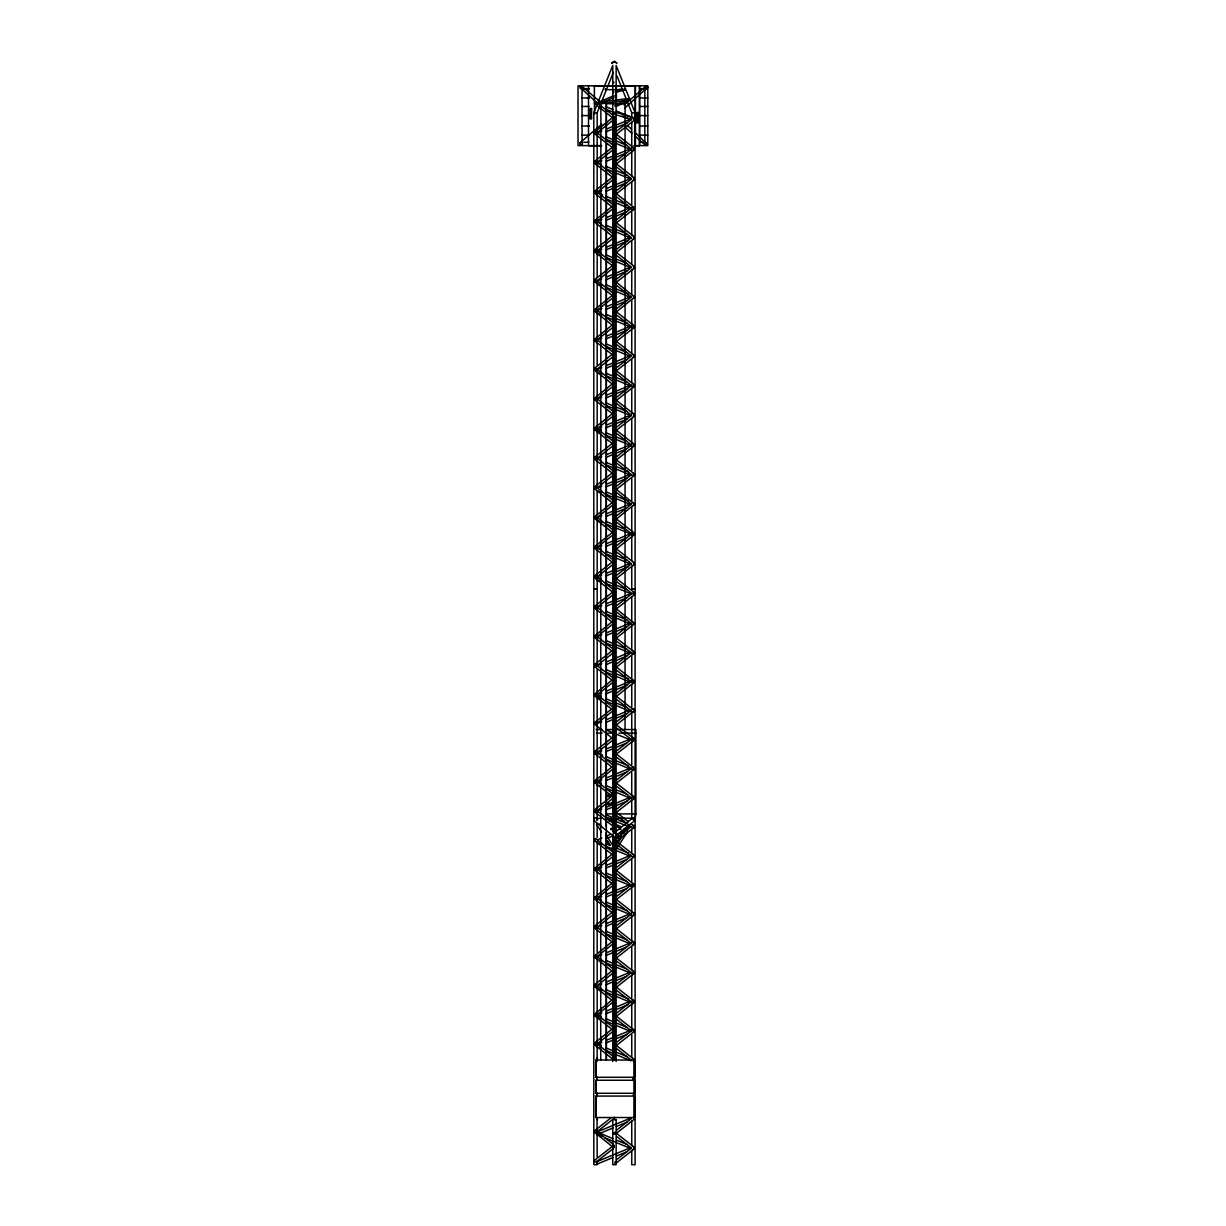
<?xml version="1.0" encoding="UTF-8"?>
<svg xmlns="http://www.w3.org/2000/svg" width="1226" height="1226" viewBox="0 0 1226 1226"><rect width="100%" height="100%" fill="white"/><g stroke="black" fill="none" stroke-linecap="round" stroke-linejoin="round"><path stroke-width="1.5" d="M606.073 89.636L606.073 88.854L606.073 89.682L623.038 89.713M596.664 819.596L597.108 818.432L600.909 818.401M612.77 801.375L612.862 800.149M613.261 801.528L613.368 800.149M582.473 87.828L581.492 86.127L579.806 87.107L596.051 101.957M644.278 143.304L645.259 144.99L646.945 144.024L634.24 131.657M613.582 133.726L613.582 134.829M613.582 222.228L613.582 223.331M613.582 311.312L613.582 312.415M613.582 340.828L613.582 341.931M613.582 370.221L613.582 371.34M613.582 399.829L613.582 400.933M613.582 429.713L613.582 430.816M613.582 459.306L613.582 460.424M613.582 488.837L613.582 489.94M613.582 518.429L613.582 519.533M613.582 548.313L613.582 549.417M613.582 577.921L613.582 579.024M613.582 608.295L613.582 609.414M613.582 637.52L613.582 638.639M613.582 695.786L613.582 696.889M613.582 724.305L613.582 725.424M613.582 782.571L613.582 783.675M613.582 811.796L613.582 812.899M613.582 840.73L613.582 841.833M613.582 869.954L613.582 871.058M613.582 898.98L613.582 900.099M613.582 928.205L613.582 929.308M613.582 957.429L613.582 958.548M613.582 1015.695L613.582 1016.798M613.582 1044.92L613.582 1046.023M613.582 1132.747L613.582 1133.851M615.575 106.57L614.762 105.375M634.884 820.393L635.911 813.895L635.911 729.547L606.242 729.547M611.008 828.929L611.897 829.205L611.146 828.73M612.51 802.494L612.923 800.486M612.969 802.8L613.414 800.639M613.291 850.951L613.598 850.093M613.429 850.629L613.429 849.603M634.532 819.995L634.547 820.853M597.491 133.22L596.618 135.35M596.618 164.958L597.491 162.828L600.939 164.253M597.476 192.743L602.656 194.842M596.664 223.73L597.491 221.722L600.939 223.147M596.602 253.491L600.035 254.916M597.476 251.361L600.939 252.755M597.476 340.368L596.618 342.452M597.476 399.37L596.618 401.454M600.035 432.793L596.832 430.847M597.476 429.253L600.939 430.632M633.352 446.325L634.47 444.486M596.602 579.576L600.035 581.001M597.476 577.446L600.939 578.841M633.352 475.918L634.624 474.677L633.352 473.328M596.618 609.935L597.491 607.805M597.491 637.03L596.618 639.144M596.602 697.441L600.035 698.866M597.476 695.326L600.939 696.705M600.035 785.651C594.104 786.862 597.491 778.357 600.939 783.491M597.476 811.321L596.618 813.42M597.476 869.479L600.939 870.874M597.476 927.745L596.618 929.829M596.602 1017.35L600.035 1018.775M597.476 1015.235L600.939 1016.615M600.035 1048C594.104 1049.211 597.491 1040.69 600.939 1045.839M596.618 1059.862L597.491 1057.732L597.154 1058.528M596.664 549.815L597.491 547.807L600.939 549.233M616.234 826.002L617.965 826.523L616.234 826.002A6.559 6.559 0 0 1 620.571 829.435L619.62 827.826L620.525 829.389M596.664 900.497L597.491 898.489L600.939 899.899M597.169 1160.869L597.169 1164.7L593.813 1164.7L593.813 112.746L612.77 65.407L612.77 831.902M597.169 277.291L597.169 112.746L600.679 103.98M602.089 100.471L613.322 72.426M633.474 326.085L633.474 327.158M633.474 355.601L633.474 356.567M633.474 623.85L633.474 623.084M632.938 653.611L633.474 652.293M633.474 739.094L633.474 739.86M633.474 797.344L633.474 798.126M633.474 826.569L632.938 827.872M633.474 913.753L633.474 914.535M633.474 943.759L633.474 942.978M633.474 972.203L632.938 973.521M633.474 1030.468L633.474 1031.25M597.047 311.91L596.618 312.936L601.751 315.113M597.047 370.819L596.618 371.861L601.751 374.022M597.047 958.027L596.618 959.054L601.751 961.23M597.047 1133.33L596.618 1134.372L601.751 1136.533M596.939 519.303L596.618 520.054L601.751 522.23M632.846 534.735L606.916 524.36M632.769 624.77L634.624 623.559L632.892 622.18M612.678 801.605L611.636 804.057M613.138 801.911L611.161 805.114M612.264 802.54L610.594 803.551L606.809 802.616M612.663 802.999L611.054 804.409L606.655 803.505M617.214 835.55L617.49 834.661M613.536 116.868L613.536 118.462M613.536 146.476L614.134 148.162M613.536 176.36L614.134 178.046M613.536 205.37L614.134 207.071M634.47 179.548L633.352 177.709M613.536 234.978L614.134 236.664M613.536 264.847L614.134 266.548M613.536 294.455L614.134 296.156M634.47 268.034L633.352 266.211M613.536 323.971L614.134 325.672M613.536 353.379L614.134 355.065M613.536 382.972L614.134 384.673M613.536 412.855L614.134 414.557M613.536 442.463L614.134 444.149M613.536 471.979L614.134 473.665M634.47 445.651L633.352 443.812M613.536 501.572L614.134 503.273M634.47 475.167L634.302 473.91L616.739 460.118M613.536 531.456L614.134 533.157M613.536 561.064L614.134 562.749M613.536 591.453L613.536 592.694M613.536 620.663L614.134 622.364M613.536 649.703L614.134 651.404M613.536 678.928L614.134 680.614M634.47 652.891L633.352 651.052M613.536 707.448L614.134 709.149M634.47 682.116L633.352 680.277M613.536 736.673L614.134 738.374M634.47 710.651L634.332 709.333L632.892 708.965M613.536 765.714L614.134 767.415M634.47 739.86L633.352 738.037M613.536 794.938L614.134 796.624M613.536 823.872L614.134 825.573M613.536 853.097L614.134 854.798M634.47 827.06L634.118 825.527L632.769 825.359M613.536 882.122L614.134 883.823M634.47 856.284L633.352 854.445M613.536 911.347L614.134 913.048M613.536 940.572L614.134 942.273M613.536 969.797L614.134 971.498M613.536 998.838L614.134 1000.523M634.47 972.984L633.352 971.161M613.536 1028.062L614.134 1029.748M634.47 1002.025L633.352 1000.186M613.536 1145.467L614.134 1147.153M613.628 91.889L613.567 92.747M633.352 298.316L634.624 296.968L633.352 295.803M633.352 505.434L634.624 504.085L633.352 502.921M617.628 843.411L621.643 836.944M623.651 833.726L628.662 825.65M621.199 833.236L619.712 836.592A6.559 6.559 0 0 0 621.214 833.174L621.168 831.32M616.908 848.208L627.896 831.213M611.728 63.032L614.318 61.3L616.893 63.032M611.958 63.124L614.318 61.545L616.663 63.124M601.828 124.117L580.159 142.66C578.166 145.158 583.607 145.879 582.335 142.952M624.938 107.919L647.926 87.107L646.24 86.127L645.259 87.828M644.416 142.967L646.592 142.691M618.103 826.6L619.513 827.719M633.597 818.723L632.785 819.596M612.234 117.849L594.349 132.316L594.656 133.726L612.234 147.534M615.268 135.182L614.839 133.312M613.705 146.292L594.656 161.25L595.361 163.227M615.268 164.79L614.839 162.92M612.234 177.326L594.656 191.133L595.361 193.11M615.268 194.673L614.839 192.804M613.705 205.202L594.349 220.803L594.656 222.228L612.234 236.036M615.268 223.684L614.839 221.814M613.705 234.794L594.656 249.752L594.641 251.223L596.081 251.606L613.659 237.798M615.268 253.292L614.839 251.407M612.234 265.827L594.656 279.635L595.361 281.612M615.268 283.16L614.839 281.29M612.234 295.435L594.349 309.887L594.656 311.312L612.234 325.12M615.268 312.768L614.839 310.898M612.234 324.951L594.349 339.418L594.656 340.828L612.234 354.636M616.739 311.619L634.624 297.152L616.739 282.516M615.268 342.284L614.839 340.414M612.234 354.345L594.656 368.152L595.361 370.129M615.268 371.693L614.839 369.808M612.234 383.953L594.349 398.419L594.656 399.829L612.234 413.637M615.268 401.285L614.839 399.415M613.705 412.687L594.395 428.027L594.656 429.713L612.234 443.521L594.656 457.237L595.361 459.214M615.268 431.169L614.839 429.299M615.268 460.777L614.839 458.892M612.234 472.945L594.656 486.753L595.361 488.73M615.268 490.293L614.839 488.423M612.234 502.553L594.349 517.02L594.656 518.429L612.234 532.237M615.268 519.885L614.839 518.016M613.705 531.287L594.349 546.903L594.656 548.313L612.234 562.121M616.739 518.736L634.624 504.269L616.739 489.634M615.268 549.769L614.839 547.899M613.705 560.88L594.656 575.837L594.641 577.308L596.081 577.691L613.659 563.899M615.268 579.377L614.839 577.507M612.234 592.419L594.656 606.226L595.361 608.203M615.268 609.766L614.839 607.881M613.705 620.494L594.349 636.11L594.656 637.52L613.705 652.477M615.268 638.976L614.839 637.106M613.705 649.535L594.656 664.477L595.361 666.454M615.268 668.017L614.839 666.147M613.705 678.744L594.349 694.36L594.656 695.786L613.705 710.728M615.268 697.242L614.839 695.372M613.705 707.279L594.349 722.896L594.656 724.305L613.705 739.263M615.268 725.777L614.839 723.892M613.705 736.504L594.656 751.461L595.361 753.423M615.268 754.986L614.839 753.116M613.705 765.53L594.349 781.146L594.656 782.571L613.705 797.513M615.268 784.027L614.839 782.157M613.705 794.755L594.656 809.712L595.361 811.689M615.268 813.252L614.839 811.382M613.705 852.928L594.349 868.529L594.656 869.954L613.705 884.911M615.268 871.41L614.839 869.54M613.705 881.954L594.349 897.57L594.656 898.98L613.705 913.937M615.268 900.436L614.839 898.566M613.705 911.179L594.656 926.12L595.361 928.097M615.268 929.66L614.839 927.791M613.705 940.403L594.349 956.019L594.656 957.429L613.705 972.387M615.268 958.885L614.839 957.016M613.705 969.628L594.656 984.585L595.361 986.547M616.739 957.736L634.302 943.943L634.332 942.457L632.892 942.089M615.268 988.11L614.839 986.24M613.705 998.654L594.349 1014.27L594.656 1015.695L613.705 1030.637M615.268 1017.151L614.839 1015.281M613.705 1027.878L594.656 1042.836L595.361 1044.813M615.268 1046.376L614.839 1044.491M610.778 1118.02L594.656 1130.663L594.349 1132.088L612.234 1146.54L594.656 1160.24L594.641 1161.727L596.081 1162.095L613.659 1148.302M615.268 1134.203L614.839 1132.334M616.739 1133.054L634.302 1119.246L633.352 1117.238M615.268 1163.78L614.839 1161.911M618.226 837.894L615.697 835.228M624.095 105.007L645.612 86.494M616.188 831.32L632.233 818.37M615.651 836.04L634.608 820.746M596.081 133.511L613.659 119.704M616.77 131.029L631.421 119.52M616.739 134.032L634.302 120.24L634.332 118.753L632.892 118.37M596.081 163.104L613.659 149.311M616.77 160.621L631.421 149.128L616.77 137.542M616.739 163.64L634.302 149.833L633.352 147.825M596.081 192.988L613.659 179.195M616.77 190.505L631.421 179.011M616.739 193.524L634.302 179.716M596.081 221.998L613.659 208.205M616.77 219.531L632.892 206.872M616.739 222.534L634.302 208.726L633.352 206.719M616.77 249.123L631.421 237.629L616.77 226.028M616.739 252.142L634.302 238.334L633.352 236.327M596.081 281.49L613.659 267.682M616.77 279.007L631.421 267.513M616.739 282.011L634.302 268.218M596.081 311.082L613.659 297.29M616.77 308.615L631.421 297.106L616.77 285.52M596.081 340.613L613.659 326.806M616.77 338.131L631.421 326.622L616.77 315.113M616.739 341.135L634.302 327.342L633.352 325.319M596.081 370.007L613.659 356.199M616.77 367.524L631.421 356.03L616.77 344.629M616.739 370.543L634.302 356.735L633.352 354.728M596.081 399.615L613.659 385.807M616.77 397.132L631.421 385.623M616.739 400.136L634.302 386.343L633.352 384.32M613.659 415.691L595.867 429.606L594.38 428.579L595.361 427.736M616.77 427.016L631.421 415.507M616.739 430.02L634.302 416.212L633.352 414.204M596.081 459.091L613.659 445.283M616.77 456.608L631.421 445.115M616.739 459.627L634.302 445.82M596.081 488.607L613.659 474.814M616.77 486.124L631.421 474.631M616.739 489.143L634.302 475.336M596.081 518.215L613.659 504.407M616.77 515.732L631.421 504.223L616.77 492.637M596.081 548.099L613.659 534.291M616.77 545.616L631.421 534.107M616.739 548.62L634.302 534.812L633.352 532.804M616.77 575.209L631.421 563.715M616.739 578.228L634.302 564.42L633.352 562.412M596.081 608.081L613.659 594.273M616.77 605.598L632.892 592.955L634.332 593.323L634.302 594.809L616.739 608.617M596.081 637.305L613.659 623.498M616.77 634.823L631.421 623.329M616.739 637.827L634.578 623.636L616.739 609.107M596.081 666.331L613.659 652.538M616.77 663.864L631.421 652.355M616.739 666.867L634.302 653.06M613.659 681.763L595.867 695.663L594.38 694.636L595.361 693.809M616.77 693.073L632.892 680.43M616.739 696.092L634.302 682.284M596.081 724.091L613.659 710.283M616.77 721.608L631.421 710.115M616.739 724.612L634.302 710.819M596.081 753.316L613.659 739.508M616.77 750.833L631.421 739.339M616.739 753.837L634.302 740.044M596.081 782.341L613.659 768.549M616.77 779.859L632.892 767.215M616.739 782.878L634.302 769.07L633.352 767.062M596.081 811.566L613.659 797.774M616.77 809.083L632.892 796.44M616.739 812.102L634.302 798.295L633.352 796.287M616.77 838.032L631.421 826.523M616.739 841.036L634.302 827.243M596.081 869.724L613.659 855.932M616.77 867.257L631.421 855.748M616.739 870.261L634.302 856.453M596.081 898.765L613.659 884.957M616.77 896.283L632.892 883.639M616.739 899.286L634.302 885.494L633.352 883.486M596.081 927.99L613.659 914.182M616.77 925.507L631.421 913.998M616.739 928.511L634.302 914.719L634.332 913.232L633.106 912.742M596.081 957.215L613.659 943.407M616.77 954.732L631.421 943.238M596.081 986.44L613.659 972.632M616.77 983.957L631.421 972.463M616.739 986.961L634.302 973.168M613.659 1001.673L595.867 1015.572L594.38 1014.546L595.361 1013.718M616.77 1012.982L632.892 1000.339M616.739 1016.002L634.302 1002.194M596.081 1044.69L613.659 1030.882M616.77 1042.207L632.892 1029.564M616.739 1045.226L634.302 1031.418L633.352 1029.411M596.081 1132.517L615.115 1117.576L613.889 1117.422M616.77 1130.05L631.421 1118.541M616.77 1159.612L631.421 1148.118L616.77 1136.548M616.739 1162.631L634.302 1148.823L633.352 1146.816M647.573 88.441L646.592 88.854M580.159 142.66L581.829 142.446M613.567 849.403L613.582 850.277M595.897 103.52L594.395 103.275L595.361 101.697L613.659 115.627M614.134 116.761L614.134 118.57M614.839 135.243L615.268 133.373M614.134 146.814L613.536 148.499M614.839 164.851L615.268 162.981M614.134 176.406L613.536 178.107M614.839 194.735L615.268 192.865M614.134 206.29L613.536 207.991M614.839 223.745L615.268 221.875M614.134 235.3L613.536 237.001M614.839 253.353L615.268 251.483M614.134 264.908L613.536 266.609M614.839 283.237L615.268 281.352M614.134 294.792L613.536 296.493M614.839 312.829L615.268 310.96M614.134 324.384L613.536 326.085M614.839 342.345L615.268 340.476M614.134 353.916L613.536 355.601M614.839 371.754L615.268 369.884M614.134 383.309L613.536 385.01M614.839 401.346L615.268 399.477M614.134 412.917L613.536 414.603M614.839 431.23L615.268 429.361M614.134 442.785L613.536 444.486M614.839 460.838L615.268 458.968M614.134 472.393L613.536 474.094M614.839 490.354L615.268 488.484M614.134 501.909L613.536 503.61M614.839 519.947L615.268 518.077M614.134 531.517L613.536 533.203M614.839 549.83L615.268 547.961M614.134 561.401L613.536 563.086M614.839 579.438L615.268 577.569M614.134 590.993L614.134 593.139M614.839 609.828L615.268 607.958M614.134 621.383L613.536 623.084M614.839 639.053L615.268 637.168M614.134 650.608L613.536 652.309M614.839 668.078L615.268 666.208M614.134 679.633L613.536 681.334M614.839 697.303L615.268 695.433M614.134 708.858L613.536 710.559M614.839 725.838L615.268 723.968M614.134 737.393L613.536 739.094M614.839 755.047L615.268 753.178M614.134 766.618L613.536 768.319M614.839 784.088L615.268 782.219M614.134 795.643L613.536 797.344M614.839 813.313L615.268 811.443M614.134 824.868L613.536 826.569M614.134 853.817L613.536 855.503M614.839 871.471L615.268 869.602M614.134 883.027L613.536 884.728M614.839 900.512L615.268 898.627M614.134 912.067L613.536 913.768M614.839 929.722L615.268 927.852M614.134 941.292L613.536 942.978M614.839 958.962L615.268 957.077M614.134 970.517L613.536 972.218M614.839 988.171L615.268 986.302M614.134 999.742L613.536 1001.427M614.839 1017.212L615.268 1015.343M614.134 1028.767L613.536 1030.468M614.839 1046.437L615.268 1044.567M614.134 1057.992L613.536 1059.693M614.839 1134.265L615.268 1132.395M614.134 1145.82L613.536 1147.521M613.368 95.873L599.437 101.835L599.146 102.861L600.081 103.398L614.011 97.436M600.081 103.398L600.433 102.57M615.1 95.138L615.222 96.639M615.743 96.701L615.927 95.475M616.816 106.202L629.597 100.026L629.153 98.54L628.754 99.934M633.873 120.041L634.087 117.895M616.172 104.654L628.8 98.555M625.091 88.686C626.777 91.076 619.651 87.031 615.329 91.383M581.829 88.67L580.159 88.441M601.751 131.044L596.602 133.174L597.476 135.289M606.916 128.899L630.992 118.937M606.088 131.78L612.969 128.929M616.402 127.504L626.731 123.228M601.751 160.637L596.602 162.782L597.491 164.943M606.916 158.506L629.26 149.25M606.088 161.372L612.969 158.537M616.402 157.112L626.731 152.836M596.832 193.187L601.751 190.52M606.916 188.39L630.992 178.414M606.088 191.256L612.969 188.406M616.402 186.98L626.731 182.72M601.751 219.546L596.602 221.676L597.476 223.806M606.916 217.4L629.26 208.144M606.088 220.282L612.969 217.431M616.402 216.006L626.731 211.73M596.817 251.82L601.751 249.139M606.916 247.008L629.26 237.752M606.088 249.874L612.969 247.024M616.402 245.598L628.448 240.618M598.319 280.447L601.751 279.022M606.916 276.892L629.26 267.636M606.088 279.758L612.969 276.907M616.402 275.482L626.731 271.222M598.319 310.04L601.751 308.63M606.916 306.485L630.992 296.523M606.088 309.366L612.969 306.515M616.402 305.09L626.731 300.814M596.618 340.322L601.751 338.146M606.916 336.001L630.992 326.039M606.088 338.882L612.969 336.031M616.402 334.606L626.731 330.33M596.602 369.67L601.751 367.539M606.916 365.409L630.992 355.433M606.088 368.275L612.969 365.425M616.402 363.999L626.731 359.739M596.618 399.324L601.751 397.147M606.916 395.002L630.992 385.041M606.088 397.883L612.969 395.033M616.402 393.607L626.731 389.332M596.618 429.192L601.751 427.031M606.916 424.886L630.992 414.924M597.491 431.322L600.939 429.897M606.088 427.767L612.969 424.916M616.402 423.491L626.731 419.215M596.725 459.091L601.751 456.624M606.916 454.494L630.992 444.517M606.088 457.359L612.969 454.509M616.402 453.084L626.731 448.823M596.618 488.316L601.751 486.14M606.916 484.009L629.26 474.753M606.088 486.875L612.969 484.025M616.402 482.615L626.731 478.339M598.319 517.173L601.751 515.748M606.916 513.602L630.992 503.641M606.088 516.483L612.969 513.633M616.402 512.207L626.731 507.932M597.491 549.922L596.602 547.761L601.751 545.631M606.916 543.486L630.992 533.525M606.088 546.367L612.969 543.516M616.402 542.091L626.731 537.816M596.618 577.4C596.173 578.933 599.468 574.642 601.751 575.224M606.916 573.094L629.26 563.837M606.088 575.959L612.969 573.109M616.402 571.684L628.448 566.703M601.751 605.613L596.602 607.744L597.476 609.874M606.916 603.483L630.992 593.507M606.088 606.349L612.969 603.499M616.402 602.073L626.731 597.813M601.751 634.838L596.602 636.968L597.476 639.098M606.916 632.708L629.26 623.452M606.088 635.574L612.969 632.723M616.402 631.298L626.731 627.038M596.618 666.04L601.751 663.864M606.916 661.734L629.26 652.477M606.088 664.615L612.969 661.764M616.402 660.339L626.731 656.063M596.618 695.265L601.751 693.088M606.916 690.958L630.992 680.982M597.491 697.395L600.939 695.97M606.088 693.824L612.969 690.989M616.402 689.564L626.731 685.288M598.319 723.049L601.751 721.624M606.916 719.493L629.26 710.237M606.088 722.359L612.969 719.509M616.402 718.084L626.731 713.823M596.618 753.009L601.751 750.848M606.916 748.703L630.992 738.742M606.088 751.584L612.969 748.734M616.402 747.308L626.731 743.033M596.924 782.832L596.602 782.019L601.751 779.874M606.916 777.744L629.26 768.487M606.088 780.61L612.969 777.774M616.402 776.349L626.731 772.073M601.751 809.099L596.602 811.244L597.476 813.359M606.916 806.969L629.26 797.712M606.088 809.834L612.969 806.984M616.402 805.574L626.731 801.298M598.319 839.473L601.751 838.048M606.916 835.902L610.349 834.477M624.111 828.791L629.26 826.646M606.088 838.783L612.969 835.933M618.134 833.803L626.731 830.232M596.602 869.403L601.751 867.257M606.916 865.127L630.992 855.166M606.088 868.008L612.969 865.158M616.402 863.732L626.731 859.457M601.751 896.298L596.602 898.428L597.476 900.558M606.916 894.168L629.26 884.911M606.088 897.034L612.969 894.183M616.402 892.758L626.731 888.498M601.751 925.523L596.602 927.653L597.476 929.783M606.916 923.377L629.26 914.121M606.088 926.258L612.969 923.408M616.402 921.983L626.731 917.707M598.319 956.173L601.751 954.747M606.916 952.617L630.992 942.641M606.088 955.483L612.969 952.633M616.402 951.207L626.731 946.947M598.319 985.398L601.751 983.972M606.916 981.827L629.26 972.57L606.916 963.36M606.088 984.708L612.969 981.857M616.402 980.432L626.731 976.157M596.618 1015.174L601.751 1012.998M606.916 1010.868L629.26 1001.611M606.088 1013.733L612.969 1010.898M616.402 1009.473L628.448 1004.477M597.43 1046.376L596.602 1044.353L601.751 1042.223M606.916 1040.092L630.992 1030.116M606.088 1042.958L612.969 1040.108M616.402 1038.683L626.731 1034.422M598.319 1131.475L630.992 1117.959M599.207 1133.636L612.969 1127.951M616.402 1126.525L626.731 1122.25M630.992 1147.521L596.602 1161.773L597.491 1163.934L612.969 1157.528M616.402 1156.103L626.731 1151.827M595.361 131.749L594.472 132.5L595.361 133.619M595.361 191.241L594.656 193.218L613.705 208.159M595.361 249.859L594.656 251.836L613.705 266.778M595.361 279.727L594.656 281.704L612.234 295.512M595.361 309.335L594.472 310.086L595.361 311.205M595.361 338.851L594.472 339.602L595.361 340.721M595.361 368.26L594.656 370.237L612.234 384.029M595.361 457.344L594.656 459.321L612.234 473.113M595.361 486.86L594.656 488.837L612.234 502.629M595.361 516.452L594.472 517.203L595.361 518.322M595.361 575.944L594.656 577.921L613.705 592.863M595.361 635.543L594.472 636.309L595.361 637.428M595.361 664.584L594.656 666.561L613.705 681.503M595.361 722.344L594.472 723.095L595.361 724.214M595.361 751.553L594.656 753.53L613.705 768.487M595.361 838.753L594.656 840.73L613.705 855.687M595.361 867.977L594.472 868.728L595.361 869.847M595.361 926.228L594.656 928.205L613.705 943.162M595.361 955.452L594.472 956.219L595.361 957.337M595.361 984.677L594.656 986.654L613.705 1001.611M595.361 1130.77L594.472 1131.521L595.361 1132.64M615.621 92.471L625.26 89.789M606.778 795.214L611.345 794.31M606.809 795.904L611.253 795.015M606.609 796.103L611.161 795.199M606.655 796.793L611.636 796.256M613.736 81.866L613.858 82.893M595.116 838.492L594.349 839.32L595.361 840.622M626.854 98.662L600.817 102.095L601.031 103.766L627.068 100.333M613.644 740.075L612.847 740.872L613.644 741.669M633.352 150.338L634.332 148.361L616.739 134.523M633.352 179.931L634.302 177.923L616.739 164.131M633.352 209.815L634.47 207.991M633.352 238.84L634.332 236.848L616.739 223.025M633.352 268.433L634.47 266.609M633.352 327.924L634.302 325.917L616.739 312.109M633.352 386.834L634.332 384.857L616.739 371.034M633.352 416.442L634.302 414.434L616.739 400.626M633.352 564.925L634.332 562.933L616.739 549.11M633.352 594.518L634.47 592.694M633.352 683.173L634.47 681.334M633.352 740.918L634.302 738.91L616.739 725.118M633.352 770.143L634.47 768.304M633.352 799.183L634.47 797.344M633.352 857.342L634.302 855.334L616.739 841.526M633.352 886.567L634.47 884.728M633.352 915.592L634.302 913.585L616.739 899.792M633.352 974.042L634.302 972.034L616.739 958.242M633.352 1003.266L634.302 1001.259L616.739 987.451M633.352 1032.307L634.47 1030.468M633.352 1061.517L634.47 1059.693M633.352 1149.36L634.332 1147.352L616.739 1133.544M611.314 804.225L606.778 803.321M611.192 805.099L606.609 804.21M621.214 833.113L621.352 833.113A6.712 6.712 0 0 1 619.789 836.745L619.728 836.791M606.609 818.355L633.214 818.125M608.51 820.669L614.211 820.623M619.912 820.577L623.712 820.546M594.487 85.958L614.333 85.958M616.448 85.958L635.283 85.958L635.283 145.756M583.76 88.655L588.832 88.655M639.757 88.655L644.83 88.655M583.683 88.87L589.338 88.87M639.757 88.87L643.144 88.87M581.798 97.973L589.338 97.973M639.757 97.973L647.788 97.973M606.242 103.72L625.061 103.72L625.061 729.547M581.798 106.463L589.338 106.463M639.757 106.463L647.788 106.463M590.12 109.512L591.545 109.512M593.813 112.746L597.169 112.746M612.77 112.746L616.142 112.746M617 75.92L631.742 112.746L635.099 112.746L635.099 1164.7L631.742 1164.7L631.742 1151.306M636.57 113.359L637.995 113.359M581.798 115.581L589.338 115.581M639.757 115.581L647.788 115.581M613.981 117.068L614.977 117.068L615.008 833.174M590.12 118.094L591.545 118.094M636.57 121.926L637.995 121.926M581.798 126.017L589.338 126.017M639.757 126.017L647.788 126.017M581.798 135.136L589.338 135.136M639.757 135.136L647.788 135.136M583.76 142.277L588.832 142.277M639.757 142.277L643.144 142.277M601.276 145.618L578.028 145.618L578.028 85.82L647.788 85.82L647.788 145.618L634.057 145.618M601.705 145.756L588.511 145.756L588.511 85.697M634.118 145.756L639.604 145.756L639.604 85.697M613.981 443.659L614.977 443.659M613.322 588.265L615.605 588.265M593.813 588.924L597.169 588.924M612.77 588.924L616.142 588.924M631.742 588.924L635.099 588.924M593.813 589.154L597.169 589.154M635.099 589.154L631.742 589.154L631.742 566.197M613.23 589.369L615.682 589.369M596.112 729.547L602.15 729.547M596.526 733.117L602.15 733.117M607.774 733.117L613.398 733.117M619.038 733.117L635.911 733.117M605.583 813.895L613.398 813.895M617.153 813.895L635.911 813.895M614.41 114.279L615.651 113.344L614.916 111.995M595.116 163.487L594.472 162.108L595.867 161.357L613.659 175.272M633.106 357.394L634.486 356.643L634.302 355.433L616.739 341.625M595.867 397.868L594.472 398.603L595.361 399.722M595.116 608.448L594.472 607.085L595.867 606.334L613.659 620.249M633.106 654.102L634.486 653.351L634.302 652.125L616.739 638.332M595.867 809.819L594.472 810.57L594.656 811.796L613.705 826.738M595.116 1045.058L594.472 1043.694L595.867 1042.943L613.659 1056.858M616.632 112.531L633.842 117.803M616.142 114.815L631.62 119.566M597.108 818.432L597.552 819.612M595.361 222.121L594.38 221.094L595.867 220.251L613.659 234.166M595.361 548.206L594.38 547.179L595.867 546.352L613.659 560.251M595.361 782.464L594.38 781.437L595.867 780.594L613.659 794.509M595.361 898.888L594.38 897.846L595.867 897.018L613.659 910.933M606.088 106.739L612.969 109.589M616.402 111.014L631.88 117.42M606.916 109.604L613.797 112.455M622.394 116.01L630.992 119.581M606.088 136.791L612.969 139.626M616.402 141.051L626.731 145.327M606.916 139.657L630.992 149.618M606.088 166.384L612.969 169.234M616.402 170.659L626.731 174.935M606.916 169.265L630.992 179.226M606.088 196.267L612.969 199.118M616.402 200.543L626.731 204.819M606.916 199.148L630.992 209.11M606.088 225.278L612.969 228.128M616.402 229.553L626.731 233.829M606.916 228.159L630.992 238.12M606.088 254.885L612.969 257.736M616.402 259.161L626.731 263.421M606.916 257.751L629.26 267.007M606.088 284.769L612.969 287.62M616.402 289.045L628.448 294.025M598.319 284.08L601.751 285.505M606.916 287.635L629.26 296.891M606.088 314.362L612.969 317.212M616.402 318.637L626.731 322.913M606.916 317.243L629.26 326.499M606.088 343.893L612.969 346.728M616.402 348.153L626.731 352.429M606.916 346.759L629.26 356.015M606.088 373.286L612.969 376.137M616.402 377.562L626.731 381.822M606.916 376.152L630.992 386.129M606.088 402.894L612.969 405.729M616.402 407.155L626.731 411.43M606.916 405.76L630.992 415.721M606.088 432.763L612.969 435.613M616.402 437.038L626.731 441.314M606.916 435.644L630.992 445.605M606.088 462.371L612.969 465.221M616.402 466.646L628.448 471.627M606.916 465.236L629.26 474.493M606.088 491.887L612.969 494.737M616.402 496.162L628.448 501.143M598.319 491.197L601.751 492.622M606.916 494.768L629.26 504.009M606.088 521.494L612.969 524.33M616.402 525.755L626.731 530.03M606.088 551.378L612.969 554.213M616.402 555.639L626.731 559.914M606.916 554.244L630.992 564.205M606.088 580.971L612.969 583.821M616.402 585.246L626.731 589.522M606.916 583.852L630.992 593.813M606.088 611.36L612.969 614.211M616.402 615.636L626.731 619.912M606.916 614.226L630.992 624.203M606.088 640.585L612.969 643.435M616.402 644.861L626.731 649.121M606.916 643.451L629.26 652.707M606.088 669.611L612.969 672.461M616.402 673.886L628.448 678.867M606.916 672.492L629.26 681.748M606.088 698.835L612.969 701.686M616.402 703.111L626.731 707.387M606.916 701.716L630.992 711.678M606.916 730.236L630.992 740.213M599.207 753.745L602.656 755.17M606.088 756.595L612.969 759.446M616.402 760.871L628.448 765.852M606.916 759.461L629.26 768.717M606.088 785.621L612.969 788.471M616.402 789.896L626.731 794.172M606.916 788.502L630.992 798.463M606.088 814.846L612.969 817.696M616.402 819.121L626.731 823.397M606.916 817.727L629.26 826.968M606.088 843.794L609.537 845.204M616.402 848.055L628.448 853.035M598.319 843.105L601.751 844.53M606.916 846.66L629.26 855.917M606.088 873.004L612.969 875.854M616.402 877.28L626.731 881.555M606.916 875.885L630.992 885.846M606.088 902.045L612.969 904.895M616.402 906.32L626.731 910.581M606.916 904.911L630.992 914.887M606.088 931.27L612.969 934.12M616.402 935.53L626.731 939.806M606.916 934.135L629.26 943.392M606.088 960.494L612.969 963.345M616.402 964.77L626.731 969.03M606.088 989.719L612.969 992.57M616.402 993.98L628.448 998.975M598.319 989.03L601.751 990.455M606.916 992.585L629.26 1001.841M606.088 1018.745L612.969 1021.595M616.402 1023.02L626.731 1027.296M606.916 1021.626L630.992 1031.587M606.088 1047.969L612.969 1050.82M616.402 1052.245L626.731 1056.521M606.916 1050.851L630.992 1060.812M599.207 1132.947L612.969 1138.648M616.402 1140.073L626.731 1144.348M605.2 1137.958L630.992 1148.639M633.106 386.803L616.77 374.037M632.892 712.245L634.332 711.862L634.47 710.559M634.087 826.278L634.332 827.872L632.892 828.255L616.77 815.597M632.892 944.664L634.332 944.296L634.302 942.809L616.739 929.002M605.016 89.513L605.613 88.885M611.467 848.239L613.582 851.534M594.656 103.674L612.234 117.481M596.081 131.872L613.659 145.664M616.77 167.134L631.421 178.644M594.656 163.334L613.705 178.276M616.739 194.014L634.302 207.807M616.77 197.018L632.892 209.661M596.081 191.348L613.659 205.156M616.739 252.633L634.302 266.425M616.77 255.636L631.421 267.13M596.081 249.966L613.659 263.774M596.081 279.85L613.659 293.658M596.081 309.458L613.659 323.25M596.081 338.974L613.659 352.766M596.081 368.367L613.659 382.175M616.77 403.63L631.421 415.139M596.081 397.975L613.659 411.767M616.739 430.51L634.302 444.318M616.77 433.514L631.421 445.023M596.081 427.859L613.659 441.651M616.77 463.121L632.892 475.765M596.081 457.451L613.659 471.259M596.081 486.967L613.659 500.775M616.739 519.226L634.302 533.034L634.332 534.505L632.892 534.888L616.77 522.245M596.081 516.575L613.659 530.368M616.77 552.114L631.421 563.623M616.739 578.718L634.302 592.51M616.77 581.722L631.421 593.215M596.081 576.051L613.659 589.859M616.77 612.111L631.421 623.605M594.656 608.311L613.705 623.252M616.77 641.336L632.892 653.979M596.081 635.666L613.659 649.474M616.739 667.358L634.302 681.166M616.77 670.361L632.892 683.02M596.081 664.707L613.659 678.499M616.739 696.583L634.302 710.375M616.77 699.586L631.421 711.095M596.081 693.916L613.659 707.724M616.77 728.121L632.892 740.765M616.739 754.327L634.302 768.135M616.77 757.346L632.892 769.989M596.081 751.676L613.659 765.484M616.739 783.368L634.302 797.161M616.77 786.372L631.421 797.881M616.739 812.593L628.448 821.788M631.375 824.087L634.302 826.385M596.081 809.926L613.659 823.734M616.77 844.53L632.892 857.189M596.081 838.875L613.659 852.668M616.739 870.751L634.302 884.559M616.77 873.755L632.892 886.413M596.081 868.1L613.659 881.892M616.77 902.796L631.421 914.289M616.77 932.021L631.421 943.514M596.081 926.35L613.659 940.158M616.77 961.245L632.892 973.888M596.081 955.575L613.659 969.383M616.77 990.47L632.892 1003.113M596.081 984.8L613.659 998.608M616.739 1016.492L634.302 1030.284M616.77 1019.496L631.421 1031.005M596.081 1013.841L613.659 1027.633M616.739 1045.717L634.302 1059.509M616.77 1048.72L631.421 1060.214M594.656 1044.92L613.705 1059.862M596.081 1130.893L613.659 1144.686M611.805 834.875L594.303 820.746A1.686 1.686 0 0 1 594.84 818.003A1.686 1.686 0 0 1 597.169 819.566M582.12 86.494L599.529 101.298M627.375 125.527L631.497 129.205M625.429 127.473L632.279 133.603M635.022 136.055L644.631 144.637M615.605 835.35L618.226 838.109M599.422 824.041L601.43 827.259M606.441 835.335L613.46 846.645M596.449 824.01L601.46 832.086M606.456 840.162L609.475 845.005M607.437 840.653L610.226 845.204M596.602 251.269L596.939 252.066M596.602 340.276L597.476 342.391M596.602 399.278L597.476 401.392M596.602 782.019L597.476 784.15M596.602 1044.353L596.939 1045.15M596.618 1117.606L597.491 1119.736L597.047 1118.648L597.169 1157.053M632.938 796.808L633.382 797.896M597.047 370.742L597.476 371.8M597.047 1162.83L597.491 1163.934M597.169 282.501L597.476 283.283M597.169 312.109L597.476 312.875M597.169 519.226L597.476 519.993M597.169 725.102L597.476 725.884M597.169 841.526L597.476 842.293M597.169 958.226L597.476 959.008M597.169 987.451L597.476 988.233M597.169 1133.544L597.476 1134.311M635.099 112.746L616.142 65.407L616.142 1061.501M613.291 850.599L613.475 851.457M601.031 103.735L600.893 102.693M644.83 90.571L644.83 142.277M639.466 85.82L639.466 145.618M635.39 85.82L635.39 145.879M634.271 1060L634.271 1077.302M634.271 1080.244L634.271 1093.285M634.271 1096.075L634.271 1117.53M633.505 1093.285L633.505 1096.075M631.742 112.746L631.742 116.577M631.742 122.324L631.742 175.885M631.742 181.632L631.742 204.589M631.742 210.32L631.742 235.193M631.742 240.94L631.742 263.897M631.742 269.643L631.742 294.516M631.742 300.247L631.742 353.824M631.742 359.555L631.742 382.527M631.742 388.259L631.742 413.131M631.742 418.878L631.742 470.523M631.742 478.186L631.742 501.143M631.742 506.89L631.742 560.451M631.742 596.572L631.742 621.444M631.742 625.26L631.742 650.132M631.742 655.864L631.742 678.821M631.742 684.568L631.742 707.525M631.742 713.256L631.742 764.901M631.742 772.564L631.742 795.505M631.742 799.337L631.742 818.462M631.742 829.941L631.742 852.898M631.742 858.644L631.742 881.586M631.742 887.333L631.742 912.205M631.742 916.021L631.742 940.894M631.742 946.625L631.742 969.582M631.742 975.329L631.742 998.286M631.742 1004.017L631.742 1028.89M631.742 1034.621L631.742 1057.578M631.742 1120.702L631.742 1145.574M616.326 85.82L616.448 104.639M615.008 836.53L615.008 1060M613.904 118.983L613.904 833.174M613.904 836.53L613.904 1060M612.77 834.86L612.77 1061.501M606.211 826.676L606.349 101.819L606.349 1060L606.211 832.408M600.878 101.819L600.709 1060M597.169 283.037L597.169 307.91M597.169 313.641L597.169 365.302M597.169 372.949L597.169 485.833M597.169 491.58L597.169 514.537M597.169 520.268L597.169 665.442M597.169 669.258L597.169 820.378M597.169 824.209L597.169 837.588M597.169 843.335L597.169 952.372M597.169 960.019L597.169 982.976M597.169 988.708L597.169 1061.409M597.093 1077.302L597.093 1080.244M597.093 1093.285L597.093 1096.075M596.955 1077.302L596.955 1080.244M596.955 1093.285L596.955 1096.075M596.066 1060L596.066 1077.302M596.066 1080.244L596.066 1093.285M596.066 1096.075L596.066 1117.53M594.349 85.82L594.487 113.987M582.059 88.655L582.059 142.277M616.218 825.834A6.712 6.712 0 0 1 620.693 829.374M622.011 833.19A6.452 6.452 0 0 1 619.528 836.668M616.893 825.037A6.452 6.452 0 0 1 620.632 827.106M613.613 852.039A1.686 1.686 0 0 1 613.613 849.143M616.08 850.154A1.686 1.686 0 0 1 616.08 851.028M632.585 818.11A1.686 1.686 0 0 1 634.976 818.922A1.686 1.686 0 0 1 633.857 821.19M616.08 834.431A1.686 1.686 0 0 1 616.08 835.289M613.613 836.316A1.686 1.686 0 0 1 613 835.703M612.831 834.431A1.686 1.686 0 0 1 613.613 833.404M624.923 89.023L624.923 89.023M610.671 828.684C611.59 832.01 613.322 826.477 610.671 828.684M616.647 834.891C617.567 838.216 619.299 832.669 616.647 834.891M591.545 108.547L590.12 108.547L590.12 118.953L591.545 118.953L591.545 108.547M637.995 112.501L636.57 112.501L636.57 122.891L637.995 122.891L637.995 112.501M634.409 1060L595.928 1060L595.928 1077.302L634.409 1077.302L634.409 1060M634.409 1080.244L595.928 1080.244L595.928 1093.285L634.409 1093.285L634.409 1080.244M634.409 1096.075L595.928 1096.075L595.928 1117.53L634.409 1117.53L634.409 1096.075M616.142 1119.69L612.77 1119.69L612.77 1164.7L616.142 1164.7L616.142 1119.69M628.723 98.524L628.907 99.98L628.723 98.524M633.382 1080.244L633.382 1077.302L633.244 1080.244"/></g></svg>
